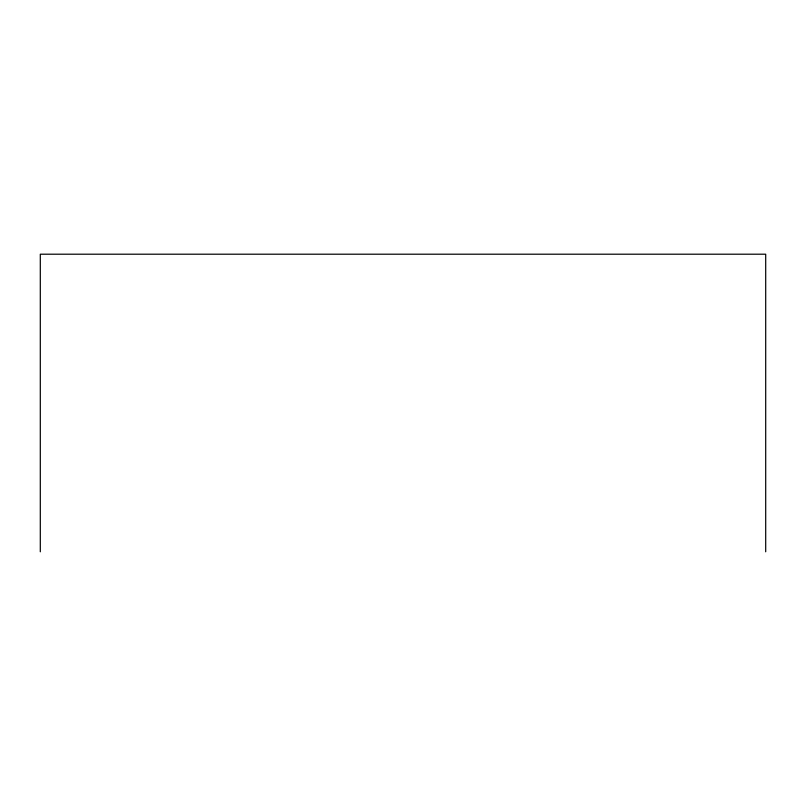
<?xml version="1.0" encoding="UTF-8"?>
<svg xmlns="http://www.w3.org/2000/svg" width="806" height="806" viewBox="0 0 806 806"><rect width="100%" height="100%" fill="white"/><g stroke="black" fill="none" stroke-linecap="round" stroke-linejoin="round"><path stroke-width="1.21" d="M765.7 551.798L765.7 254.202L40.3 254.202L40.3 551.798"/></g></svg>
